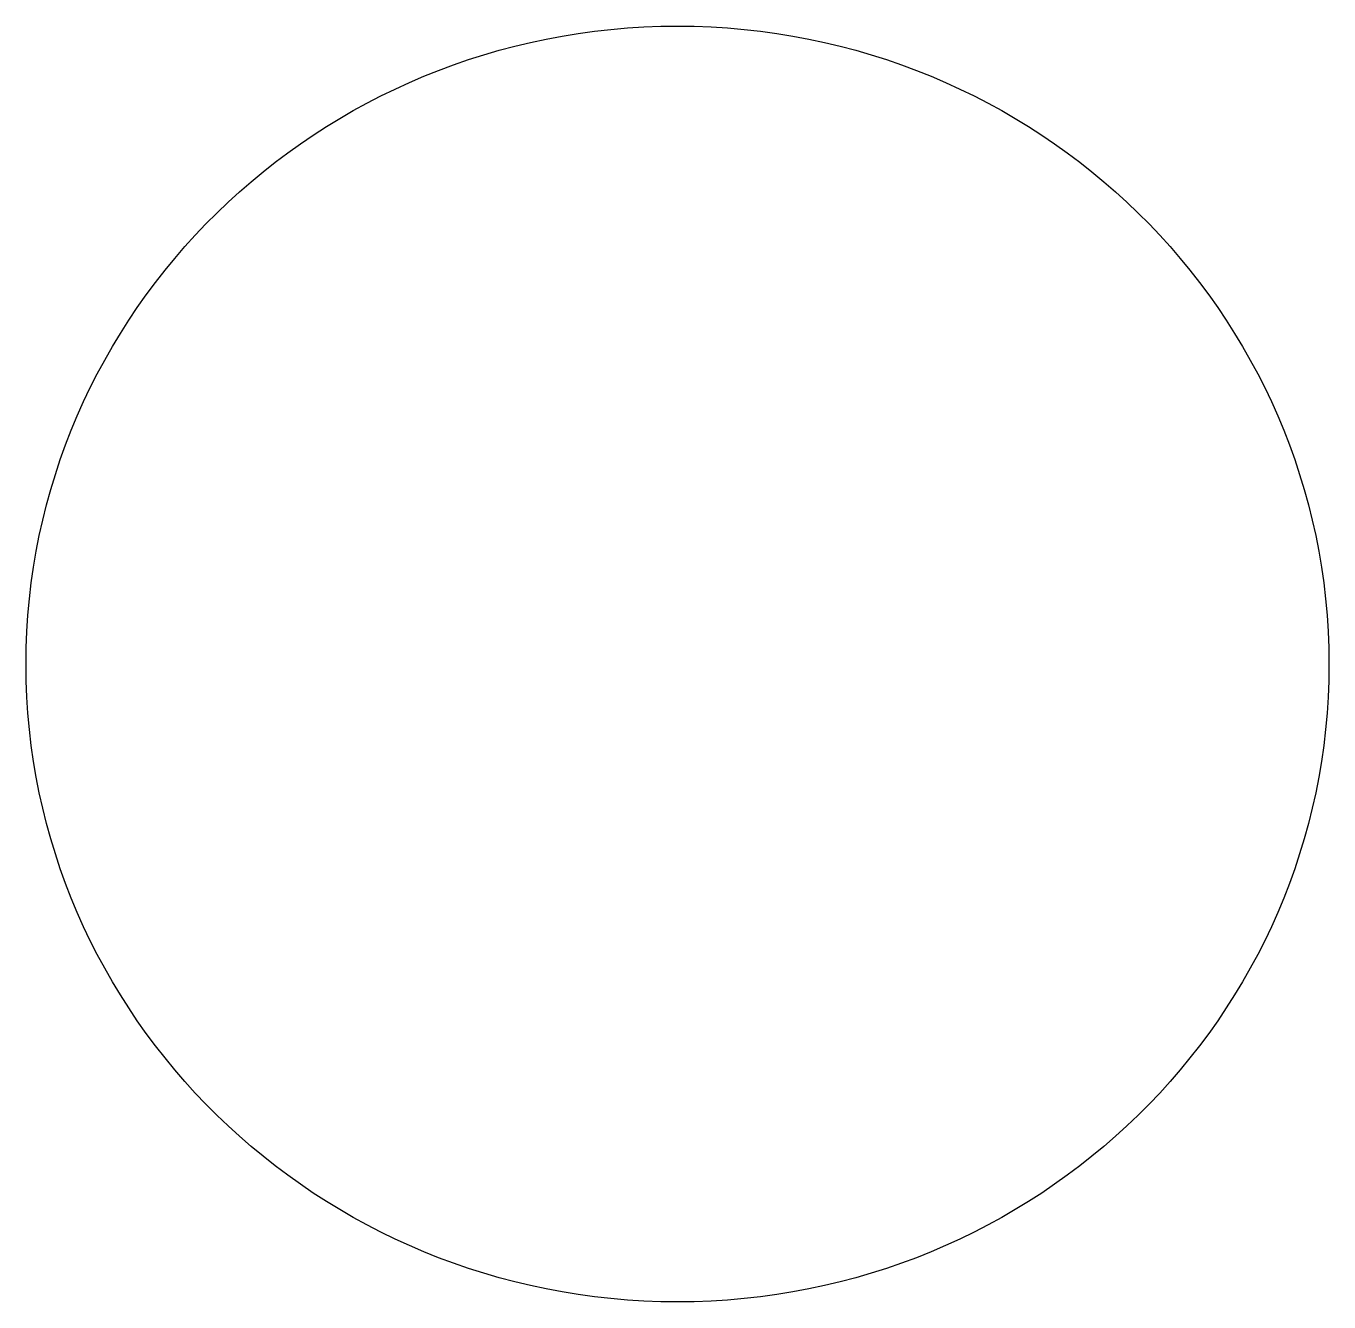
# Model space of a CAD drawing. Header units: centimetres. Extents: x 2.91 to 4.56, y 2.62 to 4.24.
import ezdxf

# ---------------------------------------------------------------- set-up
doc = ezdxf.new("R2010")
doc.units = ezdxf.units.CM
doc.header["$MEASUREMENT"] = 0
doc.layers.add('Layer 1', color=7, linetype='Continuous')

msp = doc.modelspace()

# ---------------------------------------------------------------- linework, layer by layer
at = {"layer": 'Layer 1', "color": 6}
msp.add_open_spline([(3.73721, 4.23545), (3.28156, 4.23545), (2.91212, 3.87335), (2.91212, 3.42717), (2.91212, 3.42717), (2.91212, 2.98099), (3.28156, 2.61941), (3.73721, 2.61941), (3.73721, 2.61941), (4.19286, 2.61941), (4.56229, 2.98099), (4.56229, 3.42717), (4.56229, 3.42717), (4.56229, 3.87335), (4.19285, 4.23545), (3.73721, 4.23545)], degree=3, knots=[0, 0, 0, 0, 0.2, 0.2, 0.2, 0.2, 0.4, 0.4, 0.4, 0.4, 0.6, 0.6, 0.6, 0.6, 1, 1, 1, 1], dxfattribs=at)

doc.saveas('drawing.dxf')
